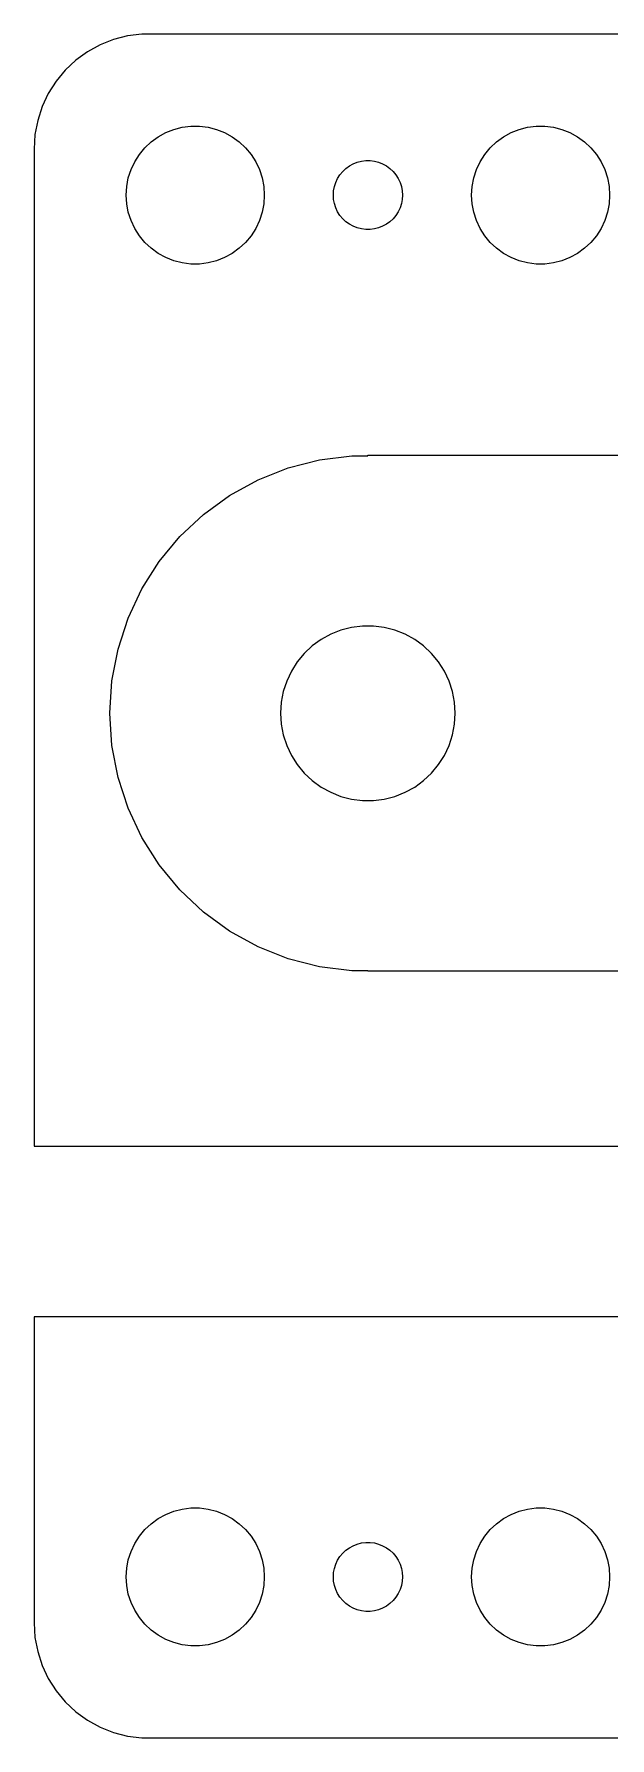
# Model space of a CAD drawing. Header units: metres. Extents: x -37 to 127, y -37 to 121.
# Drawn here: x -37 to -12, y 47 to 121 of the extents above; entities that cross this region are included whole.
import ezdxf

# ---------------------------------------------------------------- set-up
doc = ezdxf.new("R2010")
doc.units = ezdxf.units.M

msp = doc.modelspace()

# ---------------------------------------------------------------- linework, layer by layer
for p, q in [((-33.5451, 120.755), (-34.1289, 120.524)), ((-32.9369, 120.911), (-33.5451, 120.755)), ((-32.3139, 120.99), (-32.9369, 120.911)), ((32.3139, 120.99), (-32.3139, 120.99)), ((-35.1871, 119.853), (-35.6448, 119.423)), ((-34.6791, 120.222), (-35.1871, 119.853)), ((-34.1289, 120.524), (-34.6791, 120.222)), ((-35.6448, 119.423), (-36.0451, 118.939)), ((-36.3815, 118.409), (-36.6489, 117.841)), ((-36.0451, 118.939), (-36.3815, 118.409)), ((-36.6489, 117.841), (-36.8429, 117.243)), ((-36.8429, 117.243), (-36.9606, 116.627)), ((-30.927, 116.853), (-30.5621, 116.947)), ((-30.5621, 116.947), (-30.1884, 116.994)), ((-30.1884, 116.994), (-29.8116, 116.994)), ((-29.8116, 116.994), (-29.4379, 116.947)), ((-29.4379, 116.947), (-29.0729, 116.853)), ((-15.927, 116.853), (-15.5621, 116.947)), ((-15.5621, 116.947), (-15.1884, 116.994)), ((-15.1884, 116.994), (-14.8116, 116.994)), ((-14.8116, 116.994), (-14.4379, 116.947)), ((-14.4379, 116.947), (-14.0729, 116.853)), ((-36.9606, 116.627), (-37, 116)), ((-32.1869, 116.054), (-31.9123, 116.312)), ((-31.9123, 116.312), (-31.6075, 116.533)), ((-31.6075, 116.533), (-31.2773, 116.714)), ((-31.2773, 116.714), (-30.927, 116.853)), ((-29.0729, 116.853), (-28.7227, 116.714)), ((-28.7227, 116.714), (-28.3925, 116.533)), ((-28.3925, 116.533), (-28.0877, 116.312)), ((-28.0877, 116.312), (-27.8131, 116.054)), ((-17.1869, 116.054), (-16.9123, 116.312)), ((-16.9123, 116.312), (-16.6075, 116.533)), ((-16.6075, 116.533), (-16.2773, 116.714)), ((-16.2773, 116.714), (-15.927, 116.853)), ((-14.0729, 116.853), (-13.7227, 116.714)), ((-13.7227, 116.714), (-13.3925, 116.533)), ((-13.3925, 116.533), (-13.0877, 116.312)), ((-13.0877, 116.312), (-12.8131, 116.054)), ((-37, 116), (-37, 72.6997)), ((-32.7893, 115.104), (-32.6289, 115.445)), ((-32.6289, 115.445), (-32.427, 115.763)), ((-32.427, 115.763), (-32.1869, 116.054)), ((-27.8131, 116.054), (-27.5729, 115.763)), ((-27.5729, 115.763), (-27.3711, 115.445)), ((-27.3711, 115.445), (-27.2107, 115.104)), ((-23.1387, 115.357), (-22.9635, 115.427)), ((-22.9635, 115.427), (-22.7811, 115.473)), ((-22.7811, 115.473), (-22.5942, 115.497)), ((-22.5942, 115.497), (-22.4058, 115.497)), ((-22.4058, 115.497), (-22.2189, 115.473)), ((-22.2189, 115.473), (-22.0365, 115.427)), ((-22.0365, 115.427), (-21.8613, 115.357)), ((-17.7893, 115.104), (-17.6289, 115.445)), ((-17.6289, 115.445), (-17.427, 115.763)), ((-17.427, 115.763), (-17.1869, 116.054)), ((-12.8131, 116.054), (-12.5729, 115.763)), ((-12.5729, 115.763), (-12.3711, 115.445)), ((-12.3711, 115.445), (-12.2107, 115.104)), ((-32.9763, 114.376), (-32.9057, 114.746)), ((-32.9057, 114.746), (-32.7893, 115.104)), ((-27.2107, 115.104), (-27.0942, 114.746)), ((-27.0942, 114.746), (-27.0237, 114.376)), ((-23.8947, 114.552), (-23.8145, 114.723)), ((-23.8145, 114.723), (-23.7135, 114.882)), ((-23.7135, 114.882), (-23.5934, 115.027)), ((-23.5934, 115.027), (-23.4561, 115.156)), ((-23.4561, 115.156), (-23.3037, 115.266)), ((-23.3037, 115.266), (-23.1387, 115.357)), ((-21.8613, 115.357), (-21.6963, 115.266)), ((-21.6963, 115.266), (-21.5439, 115.156)), ((-21.5439, 115.156), (-21.4065, 115.027)), ((-21.4065, 115.027), (-21.2865, 114.882)), ((-21.2865, 114.882), (-21.1855, 114.723)), ((-21.1855, 114.723), (-21.1053, 114.552)), ((-17.9763, 114.376), (-17.9057, 114.746)), ((-17.9057, 114.746), (-17.7893, 115.104)), ((-12.2107, 115.104), (-12.0942, 114.746)), ((-12.0942, 114.746), (-12.0237, 114.376)), ((-33, 114), (-32.9763, 114.376)), ((-32.9763, 113.624), (-33, 114)), ((-27.0237, 114.376), (-27, 114)), ((-27, 114), (-27.0237, 113.624)), ((-24, 114), (-23.9882, 114.188)), ((-23.9882, 113.812), (-24, 114)), ((-23.9882, 114.188), (-23.9529, 114.373)), ((-23.9529, 114.373), (-23.8947, 114.552)), ((-21.1053, 114.552), (-21.0471, 114.373)), ((-21.0471, 114.373), (-21.0118, 114.188)), ((-21.0118, 114.188), (-21, 114)), ((-21, 114), (-21.0118, 113.812)), ((-18, 114), (-17.9763, 114.376)), ((-17.9763, 113.624), (-18, 114)), ((-12.0237, 114.376), (-12, 114)), ((-12, 114), (-12.0237, 113.624)), ((-32.9057, 113.254), (-32.9763, 113.624)), ((-32.7893, 112.896), (-32.9057, 113.254)), ((-27.0942, 113.254), (-27.2107, 112.896)), ((-27.0237, 113.624), (-27.0942, 113.254)), ((-23.9529, 113.627), (-23.9882, 113.812)), ((-23.8947, 113.448), (-23.9529, 113.627)), ((-23.8145, 113.277), (-23.8947, 113.448)), ((-23.7135, 113.118), (-23.8145, 113.277)), ((-21.1855, 113.277), (-21.2865, 113.118)), ((-21.1053, 113.448), (-21.1855, 113.277)), ((-21.0471, 113.627), (-21.1053, 113.448)), ((-21.0118, 113.812), (-21.0471, 113.627)), ((-17.9057, 113.254), (-17.9763, 113.624)), ((-17.7893, 112.896), (-17.9057, 113.254)), ((-12.0942, 113.254), (-12.2107, 112.896)), ((-12.0237, 113.624), (-12.0942, 113.254)), ((-32.6289, 112.555), (-32.7893, 112.896)), ((-32.427, 112.237), (-32.6289, 112.555)), ((-27.3711, 112.555), (-27.5729, 112.237)), ((-27.2107, 112.896), (-27.3711, 112.555)), ((-23.5934, 112.973), (-23.7135, 113.118)), ((-23.4561, 112.844), (-23.5934, 112.973)), ((-23.3037, 112.734), (-23.4561, 112.844)), ((-23.1387, 112.643), (-23.3037, 112.734)), ((-22.9635, 112.573), (-23.1387, 112.643)), ((-22.7811, 112.527), (-22.9635, 112.573)), ((-22.5942, 112.503), (-22.7811, 112.527)), ((-22.4058, 112.503), (-22.5942, 112.503)), ((-22.2189, 112.527), (-22.4058, 112.503)), ((-22.0365, 112.573), (-22.2189, 112.527)), ((-21.8613, 112.643), (-22.0365, 112.573)), ((-21.6963, 112.734), (-21.8613, 112.643)), ((-21.5439, 112.844), (-21.6963, 112.734)), ((-21.4065, 112.973), (-21.5439, 112.844)), ((-21.2865, 113.118), (-21.4065, 112.973)), ((-17.6289, 112.555), (-17.7893, 112.896)), ((-17.427, 112.237), (-17.6289, 112.555)), ((-12.3711, 112.555), (-12.5729, 112.237)), ((-12.2107, 112.896), (-12.3711, 112.555)), ((-32.1869, 111.946), (-32.427, 112.237)), ((-31.9123, 111.688), (-32.1869, 111.946)), ((-27.8131, 111.946), (-28.0877, 111.688)), ((-27.5729, 112.237), (-27.8131, 111.946)), ((-17.1869, 111.946), (-17.427, 112.237)), ((-16.9123, 111.688), (-17.1869, 111.946)), ((-12.8131, 111.946), (-13.0877, 111.688)), ((-12.5729, 112.237), (-12.8131, 111.946)), ((-31.6075, 111.467), (-31.9123, 111.688)), ((-31.2773, 111.286), (-31.6075, 111.467)), ((-30.927, 111.147), (-31.2773, 111.286)), ((-30.5621, 111.053), (-30.927, 111.147)), ((-30.1884, 111.006), (-30.5621, 111.053)), ((-29.8116, 111.006), (-30.1884, 111.006)), ((-29.4379, 111.053), (-29.8116, 111.006)), ((-29.0729, 111.147), (-29.4379, 111.053)), ((-28.7227, 111.286), (-29.0729, 111.147)), ((-28.3925, 111.467), (-28.7227, 111.286)), ((-28.0877, 111.688), (-28.3925, 111.467)), ((-16.6075, 111.467), (-16.9123, 111.688)), ((-16.2773, 111.286), (-16.6075, 111.467)), ((-15.927, 111.147), (-16.2773, 111.286)), ((-15.5621, 111.053), (-15.927, 111.147)), ((-15.1884, 111.006), (-15.5621, 111.053)), ((-14.8116, 111.006), (-15.1884, 111.006)), ((-14.4379, 111.053), (-14.8116, 111.006)), ((-14.0729, 111.147), (-14.4379, 111.053)), ((-13.7227, 111.286), (-14.0729, 111.147)), ((-13.3925, 111.467), (-13.7227, 111.286)), ((-13.0877, 111.688), (-13.3925, 111.467)), ((-27.2713, 101.64), (-25.9629, 102.158)), ((-25.9629, 102.158), (-24.5998, 102.508)), ((-24.5998, 102.508), (-23.2036, 102.684)), ((-23.2036, 102.684), (-22.5, 102.684)), ((-22.5, 102.684), (-22.5, 102.7)), ((-22.5, 102.7), (37, 102.7)), ((-28.5046, 100.962), (-27.2713, 101.64)), ((-29.6431, 100.134), (-28.5046, 100.962)), ((-30.6689, 99.1711), (-29.6431, 100.134)), ((-31.566, 98.0868), (-30.6689, 99.1711)), ((-32.32, 96.8986), (-31.566, 98.0868)), ((-32.9192, 95.6253), (-32.32, 96.8986)), ((-33.3541, 94.2868), (-32.9192, 95.6253)), ((-24.5328, 94.7032), (-24.9183, 94.4232)), ((-24.1153, 94.9328), (-24.5328, 94.7032)), ((-23.6723, 95.1081), (-24.1153, 94.9328)), ((-23.2109, 95.2266), (-23.6723, 95.1081)), ((-22.7382, 95.2863), (-23.2109, 95.2266)), ((-22.2618, 95.2863), (-22.7382, 95.2863)), ((-21.7891, 95.2266), (-22.2618, 95.2863)), ((-21.3276, 95.1081), (-21.7891, 95.2266)), ((-20.8847, 94.9328), (-21.3276, 95.1081)), ((-20.4671, 94.7032), (-20.8847, 94.9328)), ((-20.0817, 94.4232), (-20.4671, 94.7032)), ((-33.6178, 92.9045), (-33.3541, 94.2868)), ((-25.2656, 94.097), (-25.5693, 93.7299)), ((-24.9183, 94.4232), (-25.2656, 94.097)), ((-19.7344, 94.097), (-20.0817, 94.4232)), ((-19.4307, 93.7299), (-19.7344, 94.097)), ((-25.8246, 93.3277), (-26.0274, 92.8966)), ((-25.5693, 93.7299), (-25.8246, 93.3277)), ((-19.1754, 93.3277), (-19.4307, 93.7299)), ((-18.9726, 92.8966), (-19.1754, 93.3277)), ((-33.7062, 91.5), (-33.6178, 92.9045)), ((-26.0274, 92.8966), (-26.1746, 92.4435)), ((-18.8253, 92.4435), (-18.9726, 92.8966)), ((-26.2639, 91.9755), (-26.2938, 91.5)), ((-26.1746, 92.4435), (-26.2639, 91.9755)), ((-18.7361, 91.9755), (-18.8253, 92.4435)), ((-18.7062, 91.5), (-18.7361, 91.9755)), ((-33.6178, 90.0955), (-33.7062, 91.5)), ((-26.2938, 91.5), (-26.2639, 91.0245)), ((-26.2639, 91.0245), (-26.1746, 90.5565)), ((-18.8253, 90.5565), (-18.7361, 91.0245)), ((-18.7361, 91.0245), (-18.7062, 91.5)), ((-26.1746, 90.5565), (-26.0274, 90.1034)), ((-18.9726, 90.1034), (-18.8253, 90.5565)), ((-33.3541, 88.7131), (-33.6178, 90.0955)), ((-26.0274, 90.1034), (-25.8246, 89.6723)), ((-25.8246, 89.6723), (-25.5693, 89.27)), ((-19.4307, 89.27), (-19.1754, 89.6723)), ((-19.1754, 89.6723), (-18.9726, 90.1034)), ((-25.5693, 89.27), (-25.2656, 88.9029)), ((-25.2656, 88.9029), (-24.9183, 88.5768)), ((-20.0817, 88.5768), (-19.7344, 88.9029)), ((-19.7344, 88.9029), (-19.4307, 89.27)), ((-32.9192, 87.3747), (-33.3541, 88.7131)), ((-24.9183, 88.5768), (-24.5328, 88.2968)), ((-24.5328, 88.2968), (-24.1153, 88.0672)), ((-24.1153, 88.0672), (-23.6723, 87.8918)), ((-21.3276, 87.8918), (-20.8847, 88.0672)), ((-20.8847, 88.0672), (-20.4671, 88.2968)), ((-20.4671, 88.2968), (-20.0817, 88.5768)), ((-32.32, 86.1014), (-32.9192, 87.3747)), ((-23.6723, 87.8918), (-23.2109, 87.7734)), ((-23.2109, 87.7734), (-22.7382, 87.7136)), ((-22.7382, 87.7136), (-22.2618, 87.7136)), ((-22.2618, 87.7136), (-21.7891, 87.7734)), ((-21.7891, 87.7734), (-21.3276, 87.8918)), ((-31.566, 84.9132), (-32.32, 86.1014)), ((-30.6689, 83.8289), (-31.566, 84.9132)), ((-29.6431, 82.8655), (-30.6689, 83.8289)), ((-28.5046, 82.0383), (-29.6431, 82.8655)), ((-27.2713, 81.3604), (-28.5046, 82.0383)), ((-25.9629, 80.8423), (-27.2713, 81.3604)), ((-24.5998, 80.4923), (-25.9629, 80.8423)), ((-23.2036, 80.316), (-24.5998, 80.4923)), ((-22.5, 80.316), (-23.2036, 80.316)), ((-22.5, 80.3003), (-22.5, 80.316)), ((11.9752, 80.3003), (-22.5, 80.3003)), ((-37, 72.6997), (11.9752, 72.6997)), ((22.5, 65.3003), (-37, 65.3003)), ((-37, 65.3003), (-37, 52)), ((-30.5621, 56.9469), (-30.1884, 56.9941)), ((-30.1884, 56.9941), (-29.8116, 56.9941)), ((-29.8116, 56.9941), (-29.4379, 56.9469)), ((-15.5621, 56.9469), (-15.1884, 56.9941)), ((-15.1884, 56.9941), (-14.8116, 56.9941)), ((-14.8116, 56.9941), (-14.4379, 56.9469)), ((-32.1869, 56.0536), (-31.9123, 56.3116)), ((-31.9123, 56.3116), (-31.6075, 56.533)), ((-31.6075, 56.533), (-31.2773, 56.7145)), ((-31.2773, 56.7145), (-30.927, 56.8532)), ((-30.927, 56.8532), (-30.5621, 56.9469)), ((-29.4379, 56.9469), (-29.0729, 56.8532)), ((-29.0729, 56.8532), (-28.7227, 56.7145)), ((-28.7227, 56.7145), (-28.3925, 56.533)), ((-28.3925, 56.533), (-28.0877, 56.3116)), ((-28.0877, 56.3116), (-27.8131, 56.0536)), ((-17.1869, 56.0536), (-16.9123, 56.3116)), ((-16.9123, 56.3116), (-16.6075, 56.533)), ((-16.6075, 56.533), (-16.2773, 56.7145)), ((-16.2773, 56.7145), (-15.927, 56.8532)), ((-15.927, 56.8532), (-15.5621, 56.9469)), ((-14.4379, 56.9469), (-14.0729, 56.8532)), ((-14.0729, 56.8532), (-13.7227, 56.7145)), ((-13.7227, 56.7145), (-13.3925, 56.533)), ((-13.3925, 56.533), (-13.0877, 56.3116)), ((-13.0877, 56.3116), (-12.8131, 56.0536)), ((-32.6289, 55.4453), (-32.427, 55.7634)), ((-32.427, 55.7634), (-32.1869, 56.0536)), ((-27.8131, 56.0536), (-27.5729, 55.7634)), ((-27.5729, 55.7634), (-27.3711, 55.4453)), ((-22.7811, 55.4734), (-22.5942, 55.497)), ((-22.5942, 55.497), (-22.4058, 55.497)), ((-22.4058, 55.497), (-22.2189, 55.4734)), ((-17.6289, 55.4453), (-17.427, 55.7634)), ((-17.427, 55.7634), (-17.1869, 56.0536)), ((-12.8131, 56.0536), (-12.5729, 55.7634)), ((-12.5729, 55.7634), (-12.3711, 55.4453)), ((-32.9763, 54.376), (-32.9057, 54.7461)), ((-32.9057, 54.7461), (-32.7893, 55.1044)), ((-32.7893, 55.1044), (-32.6289, 55.4453)), ((-27.3711, 55.4453), (-27.2107, 55.1044)), ((-27.2107, 55.1044), (-27.0942, 54.7461)), ((-27.0942, 54.7461), (-27.0237, 54.376)), ((-23.8145, 54.7226), (-23.7135, 54.8817)), ((-23.7135, 54.8817), (-23.5934, 55.0268)), ((-23.5934, 55.0268), (-23.4561, 55.1558)), ((-23.4561, 55.1558), (-23.3037, 55.2665)), ((-23.3037, 55.2665), (-23.1387, 55.3573)), ((-23.1387, 55.3573), (-22.9635, 55.4266)), ((-22.9635, 55.4266), (-22.7811, 55.4734)), ((-22.2189, 55.4734), (-22.0365, 55.4266)), ((-22.0365, 55.4266), (-21.8613, 55.3573)), ((-21.8613, 55.3573), (-21.6963, 55.2665)), ((-21.6963, 55.2665), (-21.5439, 55.1558)), ((-21.5439, 55.1558), (-21.4065, 55.0268)), ((-21.4065, 55.0268), (-21.2865, 54.8817)), ((-21.2865, 54.8817), (-21.1855, 54.7226)), ((-17.9763, 54.376), (-17.9057, 54.7461)), ((-17.9057, 54.7461), (-17.7893, 55.1044)), ((-17.7893, 55.1044), (-17.6289, 55.4453)), ((-12.3711, 55.4453), (-12.2107, 55.1044)), ((-12.2107, 55.1044), (-12.0942, 54.7461)), ((-12.0942, 54.7461), (-12.0237, 54.376)), ((-33, 54), (-32.9763, 54.376)), ((-27.0237, 54.376), (-27, 54)), ((-24, 54), (-23.9882, 54.188)), ((-23.9882, 54.188), (-23.9529, 54.373)), ((-23.9529, 54.373), (-23.8947, 54.5522)), ((-23.8947, 54.5522), (-23.8145, 54.7226)), ((-21.1855, 54.7226), (-21.1053, 54.5522)), ((-21.1053, 54.5522), (-21.0471, 54.373)), ((-21.0471, 54.373), (-21.0118, 54.188)), ((-21.0118, 54.188), (-21, 54)), ((-18, 54), (-17.9763, 54.376)), ((-12.0237, 54.376), (-12, 54)), ((-32.9763, 53.624), (-33, 54)), ((-32.9057, 53.2539), (-32.9763, 53.624)), ((-27.0237, 53.624), (-27.0942, 53.2539)), ((-27, 54), (-27.0237, 53.624)), ((-23.9882, 53.812), (-24, 54)), ((-23.9529, 53.627), (-23.9882, 53.812)), ((-23.8947, 53.4478), (-23.9529, 53.627)), ((-23.8145, 53.2774), (-23.8947, 53.4478)), ((-23.7135, 53.1183), (-23.8145, 53.2774)), ((-21.1855, 53.2774), (-21.2865, 53.1183)), ((-21.1053, 53.4478), (-21.1855, 53.2774)), ((-21.0471, 53.627), (-21.1053, 53.4478)), ((-21.0118, 53.812), (-21.0471, 53.627)), ((-21, 54), (-21.0118, 53.812)), ((-17.9763, 53.624), (-18, 54)), ((-17.9057, 53.2539), (-17.9763, 53.624)), ((-12.0237, 53.624), (-12.0942, 53.2539)), ((-12, 54), (-12.0237, 53.624)), ((-32.7893, 52.8956), (-32.9057, 53.2539)), ((-32.6289, 52.5547), (-32.7893, 52.8956)), ((-32.427, 52.2366), (-32.6289, 52.5547)), ((-27.3711, 52.5547), (-27.5729, 52.2366)), ((-27.2107, 52.8956), (-27.3711, 52.5547)), ((-27.0942, 53.2539), (-27.2107, 52.8956)), ((-23.5934, 52.9732), (-23.7135, 53.1183)), ((-23.4561, 52.8442), (-23.5934, 52.9732)), ((-23.3037, 52.7335), (-23.4561, 52.8442)), ((-23.1387, 52.6428), (-23.3037, 52.7335)), ((-22.9635, 52.5734), (-23.1387, 52.6428)), ((-22.7811, 52.5266), (-22.9635, 52.5734)), ((-22.5942, 52.503), (-22.7811, 52.5266)), ((-22.2189, 52.5266), (-22.4058, 52.503)), ((-22.0365, 52.5734), (-22.2189, 52.5266)), ((-21.8613, 52.6428), (-22.0365, 52.5734)), ((-21.6963, 52.7335), (-21.8613, 52.6428)), ((-21.5439, 52.8442), (-21.6963, 52.7335)), ((-21.4065, 52.9732), (-21.5439, 52.8442)), ((-21.2865, 53.1183), (-21.4065, 52.9732)), ((-17.7893, 52.8956), (-17.9057, 53.2539)), ((-17.6289, 52.5547), (-17.7893, 52.8956)), ((-17.427, 52.2366), (-17.6289, 52.5547)), ((-12.3711, 52.5547), (-12.5729, 52.2366)), ((-12.2107, 52.8956), (-12.3711, 52.5547)), ((-12.0942, 53.2539), (-12.2107, 52.8956)), ((-37, 52), (-36.9606, 51.3733)), ((-32.1869, 51.9464), (-32.427, 52.2366)), ((-31.9123, 51.6885), (-32.1869, 51.9464)), ((-27.8131, 51.9464), (-28.0877, 51.6885)), ((-27.5729, 52.2366), (-27.8131, 51.9464)), ((-22.4058, 52.503), (-22.5942, 52.503)), ((-17.1869, 51.9464), (-17.427, 52.2366)), ((-16.9123, 51.6885), (-17.1869, 51.9464)), ((-12.8131, 51.9464), (-13.0877, 51.6885)), ((-12.5729, 52.2366), (-12.8131, 51.9464)), ((-36.9606, 51.3733), (-36.8429, 50.7566)), ((-31.6075, 51.467), (-31.9123, 51.6885)), ((-31.2773, 51.2855), (-31.6075, 51.467)), ((-30.927, 51.1468), (-31.2773, 51.2855)), ((-30.5621, 51.0531), (-30.927, 51.1468)), ((-30.1884, 51.0059), (-30.5621, 51.0531)), ((-29.4379, 51.0531), (-29.8116, 51.0059)), ((-29.0729, 51.1468), (-29.4379, 51.0531)), ((-28.7227, 51.2855), (-29.0729, 51.1468)), ((-28.3925, 51.467), (-28.7227, 51.2855)), ((-28.0877, 51.6885), (-28.3925, 51.467)), ((-16.6075, 51.467), (-16.9123, 51.6885)), ((-16.2773, 51.2855), (-16.6075, 51.467)), ((-15.927, 51.1468), (-16.2773, 51.2855)), ((-15.5621, 51.0531), (-15.927, 51.1468)), ((-15.1884, 51.0059), (-15.5621, 51.0531)), ((-14.4379, 51.0531), (-14.8116, 51.0059)), ((-14.0729, 51.1468), (-14.4379, 51.0531)), ((-13.7227, 51.2855), (-14.0729, 51.1468)), ((-13.3925, 51.467), (-13.7227, 51.2855)), ((-13.0877, 51.6885), (-13.3925, 51.467)), ((-36.8429, 50.7566), (-36.6489, 50.1594)), ((-29.8116, 51.0059), (-30.1884, 51.0059)), ((-14.8116, 51.0059), (-15.1884, 51.0059)), ((-36.6489, 50.1594), (-36.3815, 49.5912)), ((-36.3815, 49.5912), (-36.0451, 49.0611)), ((-36.0451, 49.0611), (-35.6448, 48.5773)), ((-35.6448, 48.5773), (-35.1871, 48.1474)), ((-35.1871, 48.1474), (-34.6791, 47.7784)), ((-34.6791, 47.7784), (-34.1289, 47.4759)), ((-34.1289, 47.4759), (-33.5451, 47.2447)), ((-33.5451, 47.2447), (-32.9369, 47.0886)), ((-32.9369, 47.0886), (-32.3139, 47.0099)), ((-32.3139, 47.0099), (32.3139, 47.0099))]:
    msp.add_line(p, q)

doc.saveas('drawing.dxf')
